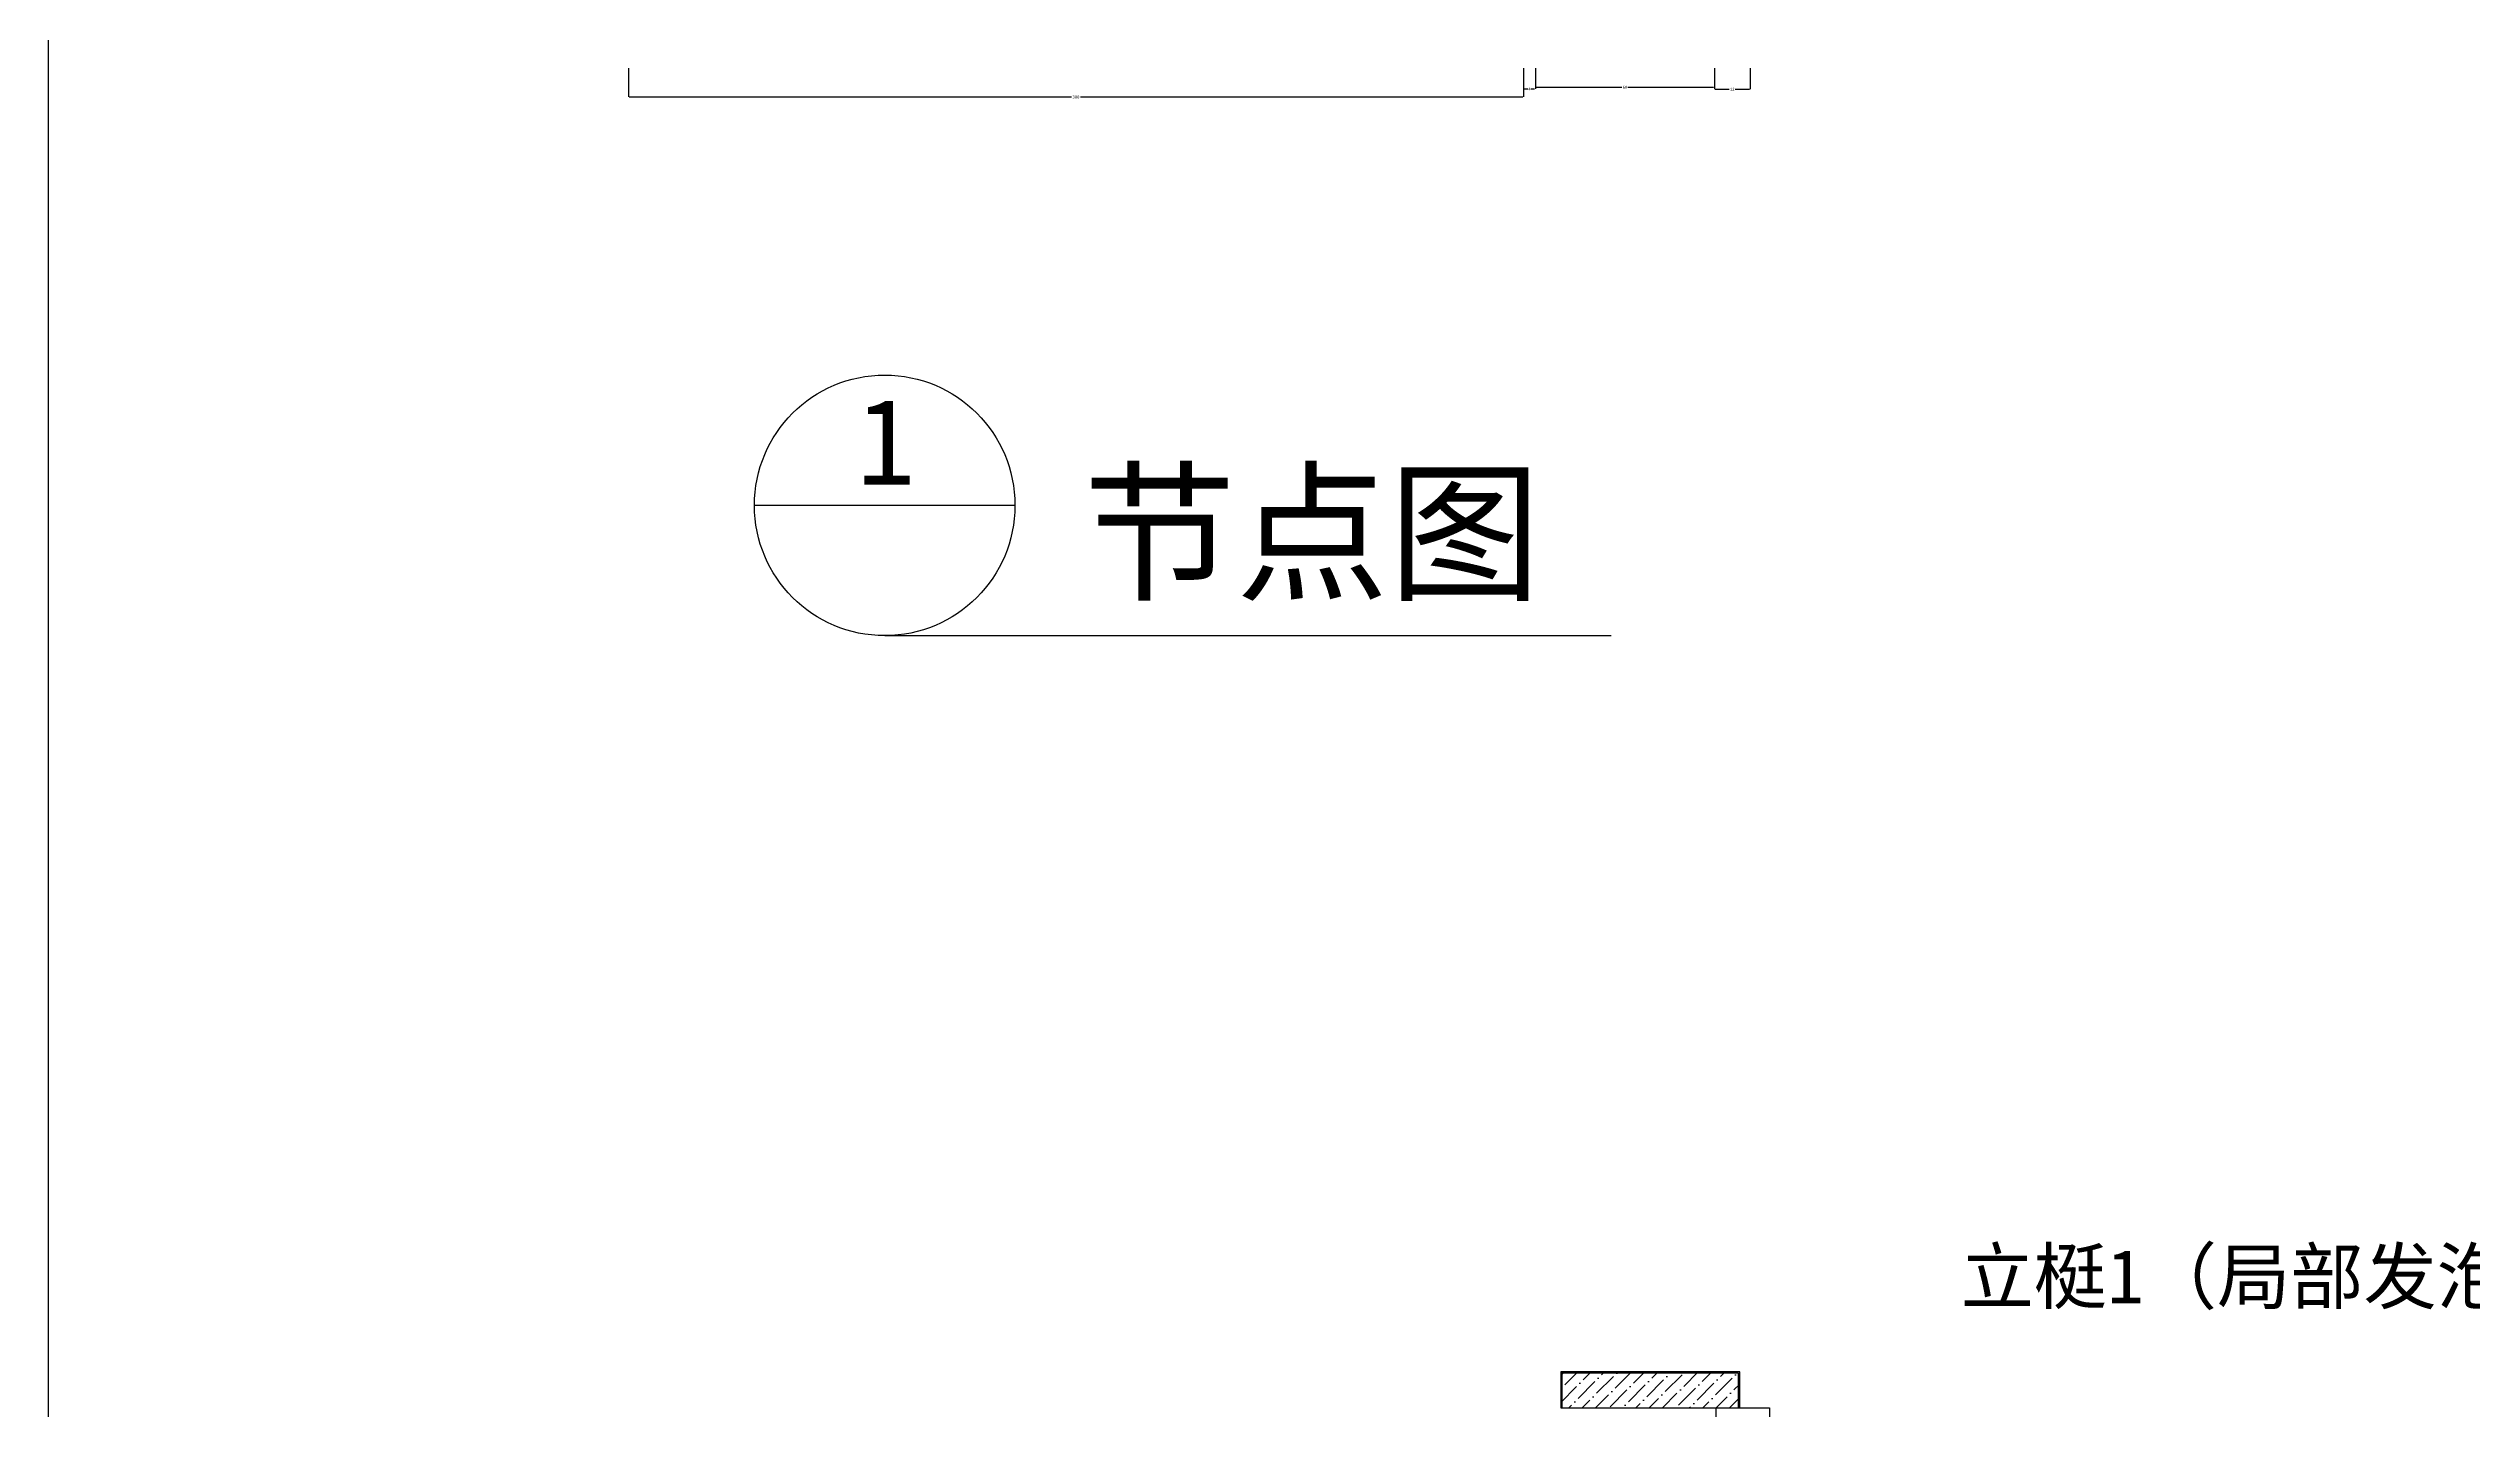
# Model space of a CAD drawing. Header units: metres. Extents: x 379991 to 382656, y 134594 to 136592.
# Drawn here: x 379991 to 380804, y 135470 to 135926 of the extents above; entities that cross this region are included whole.
import ezdxf

# ---------------------------------------------------------------- set-up
doc = ezdxf.new("R2010")
doc.units = ezdxf.units.M
for name, color, linetype in [('10', 8, 'Continuous'), ('11', 3, 'Continuous'), ('17', 1, 'Continuous'), ('8', 7, 'Continuous'), ('FRAME', 5, 'Continuous'), ('QING', 4, 'Continuous')]:
    doc.layers.add(name, color=color, linetype=linetype)
doc.dimstyles.get("Standard").update_dxf_attribs({"dimtxt": 2.5, "dimasz": 2.5, "dimexe": 1.25, "dimexo": 0.625, "dimtad": 1, "dimcen": 2.5, "dimazin": 3, "dimtfac": 1, "dimtmove": 0, "dimatfit": 3})

# ---------------------------------------------------------------- blocks, each defined once
blk = doc.blocks.new('_CLOSEDFILLED')
at = {"color": 0, "linetype": 'BYBLOCK'}
blk.add_solid([(-1, 0.2), (0, 0), (-1, -0.2)], dxfattribs=at)
blk = doc.blocks.new('*D4')
for p, q in [((380185.77, 135919.05), (380185.77, 135909.44)), ((380485.77, 135919.05), (380485.77, 135909.44)), ((380186.02, 135909.44), (380334.27, 135909.44)), ((380337.27, 135909.44), (380485.52, 135909.44))]:
    blk.add_line(p, q)
at = {"layer": 'Defpoints'}
for p in [(380185.77, 135919.05), (380485.77, 135919.05), (380185.77, 135909.44)]:
    blk.add_point(p, dxfattribs=at)
at = {"layer": '8', "xscale": 0.25, "yscale": 0.25, "rotation": 180}
blk.add_blockref('_CLOSEDFILLED', (380185.77, 135909.44), dxfattribs=at)
at = {"layer": '8', "xscale": 0.25, "yscale": 0.25}
blk.add_blockref('_CLOSEDFILLED', (380485.77, 135909.44), dxfattribs=at)
at = {"layer": '8', "insert": (380335.77, 135909.44), "char_height": 1, "attachment_point": 5}
blk.add_mtext('300', dxfattribs=at)
blk = doc.blocks.new('*D5')
for p, q in [((380485.77, 135919.05), (380485.77, 135912.11)), ((380489.77, 135919.05), (380489.77, 135912.11)), ((380486.02, 135912.11), (380487.27, 135912.11)), ((380488.27, 135912.11), (380489.52, 135912.11))]:
    blk.add_line(p, q)
at = {"layer": 'Defpoints'}
for p in [(380485.77, 135919.05), (380489.77, 135919.05), (380485.77, 135912.11)]:
    blk.add_point(p, dxfattribs=at)
at = {"layer": '8', "xscale": 0.25, "yscale": 0.25, "rotation": 180}
blk.add_blockref('_CLOSEDFILLED', (380485.77, 135912.11), dxfattribs=at)
at = {"layer": '8', "xscale": 0.25, "yscale": 0.25}
blk.add_blockref('_CLOSEDFILLED', (380489.77, 135912.11), dxfattribs=at)
at = {"layer": '8', "insert": (380487.77, 135912.11), "char_height": 1, "attachment_point": 5}
blk.add_mtext('4', dxfattribs=at)
blk = doc.blocks.new('*D6')
for p, q in [((380489.77, 135919.05), (380489.77, 135912.7)), ((380549.77, 135919.05), (380549.77, 135912.7)), ((380490.02, 135912.7), (380518.77, 135912.7)), ((380520.77, 135912.7), (380549.52, 135912.7))]:
    blk.add_line(p, q)
at = {"layer": 'Defpoints'}
for p in [(380489.77, 135919.05), (380549.77, 135919.05), (380489.77, 135912.7)]:
    blk.add_point(p, dxfattribs=at)
at = {"layer": '8', "xscale": 0.25, "yscale": 0.25, "rotation": 180}
blk.add_blockref('_CLOSEDFILLED', (380489.77, 135912.7), dxfattribs=at)
at = {"layer": '8', "xscale": 0.25, "yscale": 0.25}
blk.add_blockref('_CLOSEDFILLED', (380549.77, 135912.7), dxfattribs=at)
at = {"layer": '8', "insert": (380519.77, 135912.7), "char_height": 1, "attachment_point": 5}
blk.add_mtext('60', dxfattribs=at)
blk = doc.blocks.new('*D7')
for p, q in [((380549.77, 135919.05), (380549.77, 135912.05)), ((380561.77, 135919.05), (380561.77, 135912.05)), ((380550.02, 135912.05), (380554.77, 135912.05)), ((380556.77, 135912.05), (380561.52, 135912.05))]:
    blk.add_line(p, q)
at = {"layer": 'Defpoints'}
for p in [(380549.77, 135919.05), (380561.77, 135919.05), (380549.77, 135912.05)]:
    blk.add_point(p, dxfattribs=at)
at = {"layer": '8', "xscale": 0.25, "yscale": 0.25, "rotation": 180}
blk.add_blockref('_CLOSEDFILLED', (380549.77, 135912.05), dxfattribs=at)
at = {"layer": '8', "xscale": 0.25, "yscale": 0.25}
blk.add_blockref('_CLOSEDFILLED', (380561.77, 135912.05), dxfattribs=at)
at = {"layer": '8', "insert": (380555.77, 135912.05), "char_height": 1, "attachment_point": 5}
blk.add_mtext('12', dxfattribs=at)

msp = doc.modelspace()

# ---------------------------------------------------------------- hatches: boundary and pattern name
at = {"layer": '10'}
h = msp.add_hatch(dxfattribs=at)
h.set_pattern_fill('ANSI36')
h.paths.add_polyline_path([(380498.27, 135482.18), (380498.27, 135470.18), (380535.27, 135470.18), (380558.27, 135470.18), (380558.27, 135482.18)])

# ---------------------------------------------------------------- linework, layer by layer
msp.add_line((380540.02, 135470.18), (380539.92, 135470.08), dxfattribs=at)
at = {"layer": '11'}
for p, q in [((380498.27, 135482.18), (380498.27, 135470.18)), ((380558.27, 135482.18), (380498.27, 135482.18)), ((380558.27, 135470.18), (380558.27, 135482.18)), ((380498.27, 135470.18), (380568.27, 135470.18)), ((380550.27, 135470.18), (380550.27, 135319.18)), ((380568.27, 135470.18), (380568.27, 135349.18))]:
    msp.add_line(p, q, dxfattribs=at)
at = {"layer": '17'}
for p, q in [((380315.31, 135772.58), (380227.99, 135772.58)), ((380557.87, 135481.78), (380498.67, 135481.78)), ((380498.67, 135481.78), (380498.67, 135470.18)), ((380557.87, 135470.18), (380557.87, 135481.78))]:
    msp.add_line(p, q, dxfattribs=at)
msp.add_circle((380271.65, 135772.58), 43.66, dxfattribs=at)
at = {"layer": '8'}
msp.add_line((380271.65, 135728.92), (380515.21, 135728.92), dxfattribs=at)
at = {"layer": 'FRAME'}
msp.add_lwpolyline([(382504.83, 134594.42), (379991.33, 134594.42), (379991.33, 136591.79)], dxfattribs=at)

# ---------------------------------------------------------------- texts
at = {"layer": '8', "attachment_point": 1}
for s, insert, char_height in [('{\\fSimSun|b0|i0|c134|p2;\\H6.25x;节点图}', (380338.24, 135782.14), 6), ('{\\fSimSun|b0|i0|c134|p2;立梃1（局部发泡胶和自攻钉固定）}', (380632.36, 135523.21), 18)]:
    msp.add_mtext(s, dxfattribs=dict(at, insert=insert, char_height=char_height))
at = {"layer": 'QING'}
msp.add_text('1', height=28.8, dxfattribs=at).set_placement((380262.3, 135779.54))

# ---------------------------------------------------------------- dimensions: what is measured, and where the dimension line sits
at = {"layer": '8'}
for base, p1, p2, picture, middle in [((380185.77, 135909.44), (380185.77, 135919.05), (380485.77, 135919.05), '*D4', (380335.77, 135909.44)), ((380485.77, 135912.11), (380485.77, 135919.05), (380489.77, 135919.05), '*D5', (380487.77, 135912.11)), ((380489.77, 135912.7), (380489.77, 135919.05), (380549.77, 135919.05), '*D6', (380519.77, 135912.7)), ((380549.77, 135912.05), (380549.77, 135919.05), (380561.77, 135919.05), '*D7', (380555.77, 135912.05))]:
    dim = msp.add_linear_dim(base=base, p1=p1, p2=p2, dimstyle='Standard', dxfattribs=at)
    dim.commit()
    dim.dimension.update_dxf_attribs({"geometry": picture, "text_midpoint": middle})

doc.saveas('drawing.dxf')
